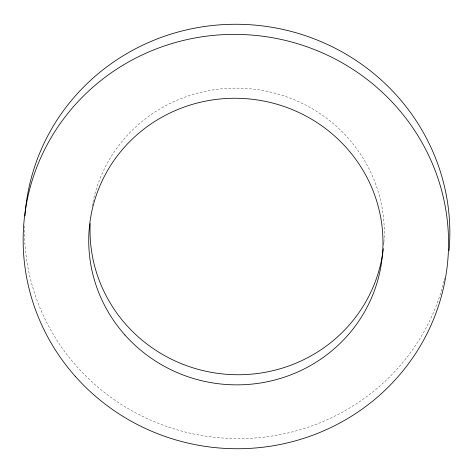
<?xml version="1.0" encoding="UTF-8"?>
<svg xmlns="http://www.w3.org/2000/svg" width="473" height="473" viewBox="0 0 473 473"><rect width="100%" height="100%" fill="white"/><g stroke="black" fill="none" stroke-linecap="round" stroke-linejoin="round"><path stroke-width="0.35" stroke-dasharray="2.37 1.77" d="M383.745 243.63L383.928 242.182M444.697 278.124A212.785 207.079 7.3 0 1 444.188 280.27M444.017 280.986A212.785 207.079 7.3 0 1 210.254 436.768A212.785 207.079 7.3 0 1 24.49 226.1M92.164 206.133A147.186 143.236 7.3 0 1 256.165 89.474A147.186 143.236 7.3 0 1 383.692 245.091"/><path stroke-width="0.71" d="M24.945 215.913A212.785 207.079 7.3 0 1 253.498 24.992A212.785 207.079 7.3 0 1 449.066 250.589M383.313 248.733A147.186 143.236 7.3 0 1 225.249 374.19A147.186 143.236 7.3 0 1 90.195 223.611M75.556 376.662A212.785 207.079 7.3 0 0 437.076 310.028A212.785 207.079 7.3 0 0 194.923 37.988A212.785 207.079 7.3 0 0 75.556 376.662M124.973 335.008A147.186 143.236 7.3 0 0 375.036 288.92A147.186 143.236 7.3 0 0 207.541 100.749A147.186 143.236 7.3 0 0 124.973 335.008"/></g></svg>
